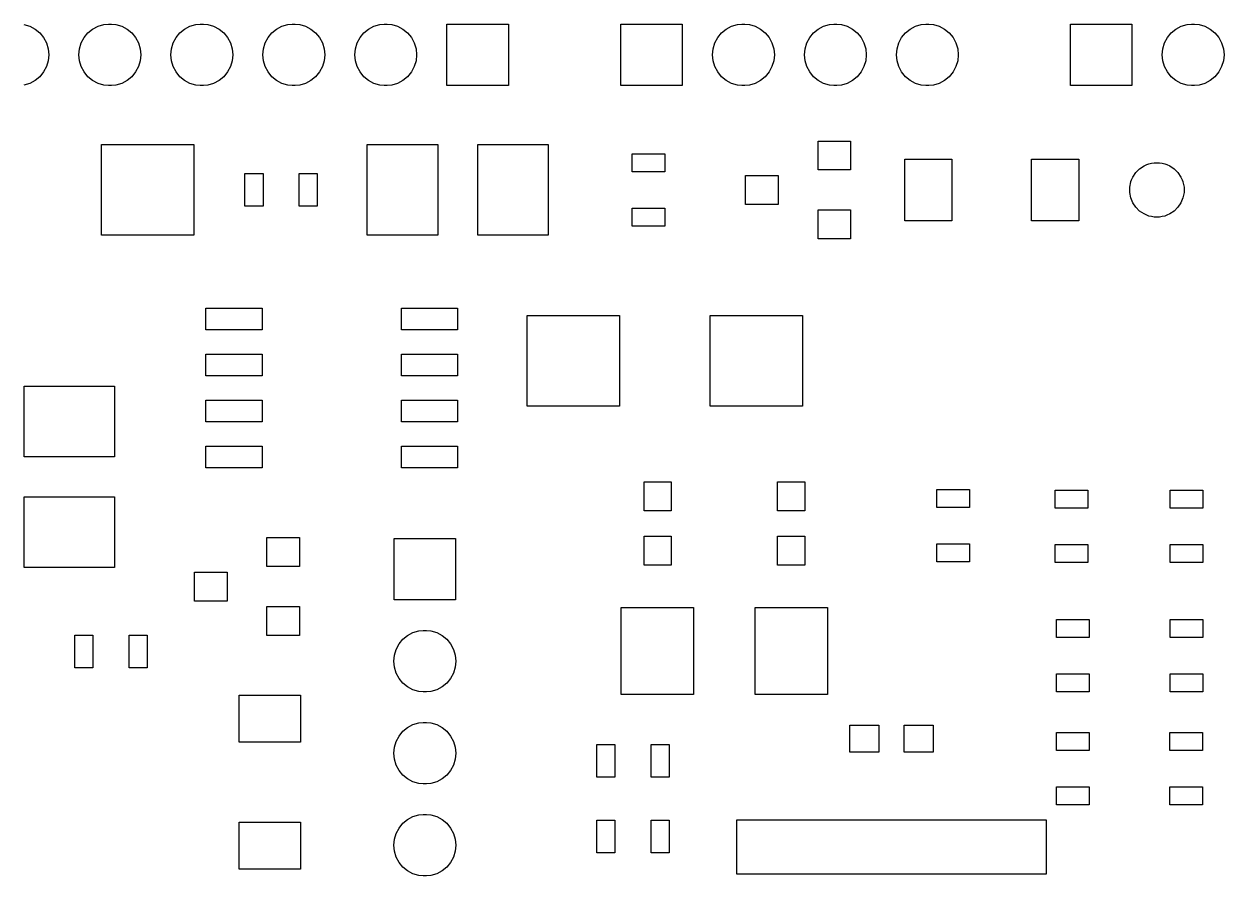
# Model space of a CAD drawing. Extents: x 91 to 190.2, y -113.8 to -60.
# Drawn here: x 114.1 to 147.24, y -85.42 to -61.9 of the extents above; entities that cross this region are included whole.
import ezdxf

# ---------------------------------------------------------------- set-up
doc = ezdxf.new("R2010")
doc.units = 0
doc.header["$MEASUREMENT"] = 0
doc.layers.add('BLACK', color=7, linetype='CONTINUOUS')

msp = doc.modelspace()

# ---------------------------------------------------------------- linework, layer by layer
at = {"layer": 'BLACK', "linetype": 'CONTINUOUS'}
for p, q in [((114.097, -61.9123), (114.257, -61.9609)), ((114.257, -61.9609), (114.405, -62.0398)), ((115.995, -62.0398), (116.143, -61.9609)), ((116.143, -61.9609), (116.303, -61.9123)), ((116.303, -61.9123), (116.428, -61.9)), ((116.428, -61.9), (116.512, -61.9)), ((116.512, -61.9), (116.637, -61.9123)), ((116.637, -61.9123), (116.797, -61.9609)), ((116.797, -61.9609), (116.945, -62.0398)), ((118.535, -62.0398), (118.683, -61.9609)), ((118.683, -61.9609), (118.843, -61.9123)), ((118.843, -61.9123), (118.968, -61.9)), ((118.968, -61.9), (119.052, -61.9)), ((119.052, -61.9), (119.177, -61.9123)), ((119.177, -61.9123), (119.337, -61.9609)), ((119.337, -61.9609), (119.485, -62.0398)), ((121.075, -62.0398), (121.223, -61.9609)), ((121.223, -61.9609), (121.383, -61.9123)), ((121.383, -61.9123), (121.508, -61.9)), ((121.508, -61.9), (121.592, -61.9)), ((121.592, -61.9), (121.717, -61.9123)), ((121.717, -61.9123), (121.877, -61.9609)), ((121.877, -61.9609), (122.025, -62.0398)), ((123.615, -62.0398), (123.763, -61.9609)), ((123.763, -61.9609), (123.923, -61.9123)), ((123.923, -61.9123), (124.048, -61.9)), ((124.048, -61.9), (124.132, -61.9)), ((124.132, -61.9), (124.257, -61.9123)), ((124.257, -61.9123), (124.417, -61.9609)), ((124.417, -61.9609), (124.565, -62.0398)), ((125.78, -63.6), (125.78, -61.9)), ((125.78, -61.9), (127.48, -61.9)), ((127.48, -61.9), (127.48, -63.6)), ((130.58, -63.6), (130.58, -61.9)), ((130.58, -61.9), (132.28, -61.9)), ((132.28, -61.9), (132.28, -63.6)), ((133.495, -62.0398), (133.643, -61.9609)), ((133.643, -61.9609), (133.803, -61.9123)), ((133.803, -61.9123), (133.928, -61.9)), ((133.928, -61.9), (134.012, -61.9)), ((134.012, -61.9), (134.137, -61.9123)), ((134.137, -61.9123), (134.297, -61.9609)), ((134.297, -61.9609), (134.445, -62.0398)), ((136.035, -62.0398), (136.183, -61.9609)), ((136.183, -61.9609), (136.343, -61.9123)), ((136.343, -61.9123), (136.468, -61.9)), ((136.468, -61.9), (136.552, -61.9)), ((136.552, -61.9), (136.677, -61.9123)), ((136.677, -61.9123), (136.837, -61.9609)), ((136.837, -61.9609), (136.985, -62.0398)), ((138.575, -62.0398), (138.723, -61.9609)), ((138.723, -61.9609), (138.883, -61.9123)), ((138.883, -61.9123), (139.008, -61.9)), ((139.008, -61.9), (139.092, -61.9)), ((139.092, -61.9), (139.217, -61.9123)), ((139.217, -61.9123), (139.377, -61.9609)), ((139.377, -61.9609), (139.525, -62.0398)), ((143, -63.6), (143, -61.9)), ((143, -61.9), (144.7, -61.9)), ((144.7, -61.9), (144.7, -63.6)), ((145.915, -62.0398), (146.063, -61.9609)), ((146.063, -61.9609), (146.223, -61.9123)), ((146.223, -61.9123), (146.348, -61.9)), ((146.348, -61.9), (146.432, -61.9)), ((146.432, -61.9), (146.557, -61.9123)), ((146.557, -61.9123), (146.717, -61.9609)), ((146.717, -61.9609), (146.865, -62.0398)), ((114.405, -62.0398), (114.534, -62.1461)), ((114.534, -62.1461), (114.64, -62.2755)), ((114.64, -62.2755), (114.719, -62.4231)), ((115.681, -62.4231), (115.76, -62.2755)), ((115.76, -62.2755), (115.866, -62.1461)), ((115.866, -62.1461), (115.995, -62.0398)), ((116.945, -62.0398), (117.074, -62.1461)), ((117.074, -62.1461), (117.18, -62.2755)), ((117.18, -62.2755), (117.259, -62.4231)), ((118.221, -62.4231), (118.3, -62.2755)), ((118.3, -62.2755), (118.406, -62.1461)), ((118.406, -62.1461), (118.535, -62.0398)), ((119.485, -62.0398), (119.614, -62.1461)), ((119.614, -62.1461), (119.72, -62.2755)), ((119.72, -62.2755), (119.799, -62.4231)), ((120.761, -62.4231), (120.84, -62.2755)), ((120.84, -62.2755), (120.946, -62.1461)), ((120.946, -62.1461), (121.075, -62.0398)), ((122.025, -62.0398), (122.154, -62.1461)), ((122.154, -62.1461), (122.26, -62.2755)), ((122.26, -62.2755), (122.339, -62.4231)), ((123.301, -62.4231), (123.38, -62.2755)), ((123.38, -62.2755), (123.486, -62.1461)), ((123.486, -62.1461), (123.615, -62.0398)), ((124.565, -62.0398), (124.694, -62.1461)), ((124.694, -62.1461), (124.8, -62.2755)), ((124.8, -62.2755), (124.879, -62.4231)), ((133.181, -62.4231), (133.26, -62.2755)), ((133.26, -62.2755), (133.366, -62.1461)), ((133.366, -62.1461), (133.495, -62.0398)), ((134.445, -62.0398), (134.574, -62.1461)), ((134.574, -62.1461), (134.68, -62.2755)), ((134.68, -62.2755), (134.759, -62.4231)), ((135.721, -62.4231), (135.8, -62.2755)), ((135.8, -62.2755), (135.906, -62.1461)), ((135.906, -62.1461), (136.035, -62.0398)), ((136.985, -62.0398), (137.114, -62.1461)), ((137.114, -62.1461), (137.22, -62.2755)), ((137.22, -62.2755), (137.299, -62.4231)), ((138.261, -62.4231), (138.34, -62.2755)), ((138.34, -62.2755), (138.446, -62.1461)), ((138.446, -62.1461), (138.575, -62.0398)), ((139.525, -62.0398), (139.654, -62.1461)), ((139.654, -62.1461), (139.76, -62.2755)), ((139.76, -62.2755), (139.839, -62.4231)), ((145.601, -62.4231), (145.68, -62.2755)), ((145.68, -62.2755), (145.786, -62.1461)), ((145.786, -62.1461), (145.915, -62.0398)), ((146.865, -62.0398), (146.994, -62.1461)), ((146.994, -62.1461), (147.1, -62.2755)), ((147.1, -62.2755), (147.179, -62.4231)), ((114.719, -62.4231), (114.768, -62.5834)), ((114.768, -62.5834), (114.784, -62.75)), ((115.616, -62.75), (115.632, -62.5834)), ((115.632, -62.5834), (115.681, -62.4231)), ((117.259, -62.4231), (117.308, -62.5834)), ((117.308, -62.5834), (117.324, -62.75)), ((118.156, -62.75), (118.172, -62.5834)), ((118.172, -62.5834), (118.221, -62.4231)), ((119.799, -62.4231), (119.848, -62.5834)), ((119.848, -62.5834), (119.864, -62.75)), ((120.696, -62.75), (120.712, -62.5834)), ((120.712, -62.5834), (120.761, -62.4231)), ((122.339, -62.4231), (122.388, -62.5834)), ((122.388, -62.5834), (122.404, -62.75)), ((123.236, -62.75), (123.252, -62.5834)), ((123.252, -62.5834), (123.301, -62.4231)), ((124.879, -62.4231), (124.928, -62.5834)), ((124.928, -62.5834), (124.944, -62.75)), ((133.116, -62.75), (133.132, -62.5834)), ((133.132, -62.5834), (133.181, -62.4231)), ((134.759, -62.4231), (134.808, -62.5834)), ((134.808, -62.5834), (134.824, -62.75)), ((135.656, -62.75), (135.672, -62.5834)), ((135.672, -62.5834), (135.721, -62.4231)), ((137.299, -62.4231), (137.348, -62.5834)), ((137.348, -62.5834), (137.364, -62.75)), ((138.196, -62.75), (138.212, -62.5834)), ((138.212, -62.5834), (138.261, -62.4231)), ((139.839, -62.4231), (139.888, -62.5834)), ((139.888, -62.5834), (139.904, -62.75)), ((145.536, -62.75), (145.552, -62.5834)), ((145.552, -62.5834), (145.601, -62.4231)), ((147.179, -62.4231), (147.228, -62.5834)), ((147.228, -62.5834), (147.244, -62.75)), ((114.768, -62.9166), (114.719, -63.0769)), ((114.784, -62.75), (114.768, -62.9166)), ((115.632, -62.9166), (115.616, -62.75)), ((115.681, -63.0769), (115.632, -62.9166)), ((117.308, -62.9166), (117.259, -63.0769)), ((117.324, -62.75), (117.308, -62.9166)), ((118.172, -62.9166), (118.156, -62.75)), ((118.221, -63.0769), (118.172, -62.9166)), ((119.848, -62.9166), (119.799, -63.0769)), ((119.864, -62.75), (119.848, -62.9166)), ((120.712, -62.9166), (120.696, -62.75)), ((120.761, -63.0769), (120.712, -62.9166)), ((122.388, -62.9166), (122.339, -63.0769)), ((122.404, -62.75), (122.388, -62.9166)), ((123.252, -62.9166), (123.236, -62.75)), ((123.301, -63.0769), (123.252, -62.9166)), ((124.928, -62.9166), (124.879, -63.0769)), ((124.944, -62.75), (124.928, -62.9166)), ((133.132, -62.9166), (133.116, -62.75)), ((133.181, -63.0769), (133.132, -62.9166)), ((134.808, -62.9166), (134.759, -63.0769)), ((134.824, -62.75), (134.808, -62.9166)), ((135.672, -62.9166), (135.656, -62.75)), ((135.721, -63.0769), (135.672, -62.9166)), ((137.348, -62.9166), (137.299, -63.0769)), ((137.364, -62.75), (137.348, -62.9166)), ((138.212, -62.9166), (138.196, -62.75)), ((138.261, -63.0769), (138.212, -62.9166)), ((139.888, -62.9166), (139.839, -63.0769)), ((139.904, -62.75), (139.888, -62.9166)), ((145.552, -62.9166), (145.536, -62.75)), ((145.601, -63.0769), (145.552, -62.9166)), ((147.228, -62.9166), (147.179, -63.0769)), ((147.244, -62.75), (147.228, -62.9166)), ((114.64, -63.2245), (114.534, -63.3539)), ((114.719, -63.0769), (114.64, -63.2245)), ((115.76, -63.2245), (115.681, -63.0769)), ((115.866, -63.3539), (115.76, -63.2245)), ((117.18, -63.2245), (117.074, -63.3539)), ((117.259, -63.0769), (117.18, -63.2245)), ((118.3, -63.2245), (118.221, -63.0769)), ((118.406, -63.3539), (118.3, -63.2245)), ((119.72, -63.2245), (119.614, -63.3539)), ((119.799, -63.0769), (119.72, -63.2245)), ((120.84, -63.2245), (120.761, -63.0769)), ((120.946, -63.3539), (120.84, -63.2245)), ((122.26, -63.2245), (122.154, -63.3539)), ((122.339, -63.0769), (122.26, -63.2245)), ((123.38, -63.2245), (123.301, -63.0769)), ((123.486, -63.3539), (123.38, -63.2245)), ((124.8, -63.2245), (124.694, -63.3539)), ((124.879, -63.0769), (124.8, -63.2245)), ((133.26, -63.2245), (133.181, -63.0769)), ((133.366, -63.3539), (133.26, -63.2245)), ((134.68, -63.2245), (134.574, -63.3539)), ((134.759, -63.0769), (134.68, -63.2245)), ((135.8, -63.2245), (135.721, -63.0769)), ((135.906, -63.3539), (135.8, -63.2245)), ((137.22, -63.2245), (137.114, -63.3539)), ((137.299, -63.0769), (137.22, -63.2245)), ((138.34, -63.2245), (138.261, -63.0769)), ((138.446, -63.3539), (138.34, -63.2245)), ((139.76, -63.2245), (139.654, -63.3539)), ((139.839, -63.0769), (139.76, -63.2245)), ((145.68, -63.2245), (145.601, -63.0769)), ((145.786, -63.3539), (145.68, -63.2245)), ((147.1, -63.2245), (146.994, -63.3539)), ((147.179, -63.0769), (147.1, -63.2245)), ((114.257, -63.5391), (114.097, -63.5877)), ((114.405, -63.4602), (114.257, -63.5391)), ((114.534, -63.3539), (114.405, -63.4602)), ((115.995, -63.4602), (115.866, -63.3539)), ((116.143, -63.5391), (115.995, -63.4602)), ((116.303, -63.5877), (116.143, -63.5391)), ((116.428, -63.6), (116.303, -63.5877)), ((116.512, -63.6), (116.428, -63.6)), ((116.637, -63.5877), (116.512, -63.6)), ((116.797, -63.5391), (116.637, -63.5877)), ((116.945, -63.4602), (116.797, -63.5391)), ((117.074, -63.3539), (116.945, -63.4602)), ((118.535, -63.4602), (118.406, -63.3539)), ((118.683, -63.5391), (118.535, -63.4602)), ((118.843, -63.5877), (118.683, -63.5391)), ((118.968, -63.6), (118.843, -63.5877)), ((119.052, -63.6), (118.968, -63.6)), ((119.177, -63.5877), (119.052, -63.6)), ((119.337, -63.5391), (119.177, -63.5877)), ((119.485, -63.4602), (119.337, -63.5391)), ((119.614, -63.3539), (119.485, -63.4602)), ((121.075, -63.4602), (120.946, -63.3539)), ((121.223, -63.5391), (121.075, -63.4602)), ((121.383, -63.5877), (121.223, -63.5391)), ((121.508, -63.6), (121.383, -63.5877)), ((121.592, -63.6), (121.508, -63.6)), ((121.717, -63.5877), (121.592, -63.6)), ((121.877, -63.5391), (121.717, -63.5877)), ((122.025, -63.4602), (121.877, -63.5391)), ((122.154, -63.3539), (122.025, -63.4602)), ((123.615, -63.4602), (123.486, -63.3539)), ((123.763, -63.5391), (123.615, -63.4602)), ((123.923, -63.5877), (123.763, -63.5391)), ((124.048, -63.6), (123.923, -63.5877)), ((124.132, -63.6), (124.048, -63.6)), ((124.257, -63.5877), (124.132, -63.6)), ((124.417, -63.5391), (124.257, -63.5877)), ((124.565, -63.4602), (124.417, -63.5391)), ((124.694, -63.3539), (124.565, -63.4602)), ((127.48, -63.6), (125.78, -63.6)), ((132.28, -63.6), (130.58, -63.6)), ((133.495, -63.4602), (133.366, -63.3539)), ((133.643, -63.5391), (133.495, -63.4602)), ((133.803, -63.5877), (133.643, -63.5391)), ((133.928, -63.6), (133.803, -63.5877)), ((134.012, -63.6), (133.928, -63.6)), ((134.137, -63.5877), (134.012, -63.6)), ((134.297, -63.5391), (134.137, -63.5877)), ((134.445, -63.4602), (134.297, -63.5391)), ((134.574, -63.3539), (134.445, -63.4602)), ((136.035, -63.4602), (135.906, -63.3539)), ((136.183, -63.5391), (136.035, -63.4602)), ((136.343, -63.5877), (136.183, -63.5391)), ((136.468, -63.6), (136.343, -63.5877)), ((136.552, -63.6), (136.468, -63.6)), ((136.677, -63.5877), (136.552, -63.6)), ((136.837, -63.5391), (136.677, -63.5877)), ((136.985, -63.4602), (136.837, -63.5391)), ((137.114, -63.3539), (136.985, -63.4602)), ((138.575, -63.4602), (138.446, -63.3539)), ((138.723, -63.5391), (138.575, -63.4602)), ((138.883, -63.5877), (138.723, -63.5391)), ((139.008, -63.6), (138.883, -63.5877)), ((139.092, -63.6), (139.008, -63.6)), ((139.217, -63.5877), (139.092, -63.6)), ((139.377, -63.5391), (139.217, -63.5877)), ((139.525, -63.4602), (139.377, -63.5391)), ((139.654, -63.3539), (139.525, -63.4602)), ((144.7, -63.6), (143, -63.6)), ((145.915, -63.4602), (145.786, -63.3539)), ((146.063, -63.5391), (145.915, -63.4602)), ((146.223, -63.5877), (146.063, -63.5391)), ((146.348, -63.6), (146.223, -63.5877)), ((146.432, -63.6), (146.348, -63.6)), ((146.557, -63.5877), (146.432, -63.6)), ((146.717, -63.5391), (146.557, -63.5877)), ((146.865, -63.4602), (146.717, -63.5391)), ((146.994, -63.3539), (146.865, -63.4602)), ((116.24, -67.73), (116.24, -65.23)), ((116.24, -65.23), (118.79, -65.23)), ((118.79, -65.23), (118.79, -67.73)), ((123.58, -67.73), (123.58, -65.23)), ((123.58, -65.23), (125.53, -65.23)), ((125.53, -65.23), (125.53, -67.73)), ((126.63, -67.73), (126.63, -65.23)), ((126.63, -65.23), (128.58, -65.23)), ((128.58, -65.23), (128.58, -67.73)), ((136.03, -65.93), (136.03, -65.13)), ((136.03, -65.13), (136.93, -65.13)), ((136.93, -65.13), (136.93, -65.93)), ((130.9, -65.98), (130.9, -65.48)), ((130.9, -65.48), (131.8, -65.48)), ((131.8, -65.48), (131.8, -65.98)), ((136.93, -65.93), (136.03, -65.93)), ((138.43, -67.33), (138.43, -65.63)), ((138.43, -65.63), (139.73, -65.63)), ((139.73, -65.63), (139.73, -67.33)), ((141.93, -67.33), (141.93, -65.63)), ((141.93, -65.63), (143.23, -65.63)), ((143.23, -65.63), (143.23, -67.33)), ((144.807, -66.0019), (144.912, -65.8974)), ((144.912, -65.8974), (145.035, -65.8154)), ((145.035, -65.8154), (145.115, -65.7822)), ((145.115, -65.7822), (145.171, -65.7588)), ((145.171, -65.7588), (145.244, -65.7444)), ((145.244, -65.7444), (145.316, -65.73)), ((145.316, -65.73), (145.464, -65.73)), ((145.464, -65.73), (145.536, -65.7444)), ((145.536, -65.7444), (145.609, -65.7588)), ((145.609, -65.7588), (145.665, -65.7822)), ((145.665, -65.7822), (145.745, -65.8154)), ((145.745, -65.8154), (145.868, -65.8974)), ((145.868, -65.8974), (145.973, -66.0019)), ((120.2, -66.93), (120.2, -66.03)), ((120.2, -66.03), (120.7, -66.03)), ((120.7, -66.03), (120.7, -66.93)), ((121.7, -66.93), (121.7, -66.03)), ((121.7, -66.03), (122.2, -66.03)), ((122.2, -66.03), (122.2, -66.93)), ((131.8, -65.98), (130.9, -65.98)), ((134.03, -66.88), (134.03, -66.08)), ((134.03, -66.08), (134.93, -66.08)), ((134.93, -66.08), (134.93, -66.88)), ((144.64, -66.4061), (144.669, -66.2612)), ((144.669, -66.2612), (144.673, -66.2512)), ((144.673, -66.2512), (144.692, -66.2047)), ((144.692, -66.2047), (144.725, -66.1247)), ((144.725, -66.1247), (144.807, -66.0019)), ((145.973, -66.0019), (146.055, -66.1247)), ((146.055, -66.1247), (146.088, -66.2047)), ((146.088, -66.2047), (146.107, -66.2512)), ((146.107, -66.2512), (146.111, -66.2612)), ((146.111, -66.2612), (146.14, -66.4061)), ((144.64, -66.5539), (144.64, -66.4061)), ((144.669, -66.6988), (144.64, -66.5539)), ((146.14, -66.5539), (146.111, -66.6988)), ((146.14, -66.4061), (146.14, -66.5539)), ((120.7, -66.93), (120.2, -66.93)), ((122.2, -66.93), (121.7, -66.93)), ((134.93, -66.88), (134.03, -66.88)), ((144.725, -66.8353), (144.669, -66.6988)), ((144.807, -66.9581), (144.725, -66.8353)), ((146.055, -66.8353), (145.973, -66.9581)), ((146.111, -66.6988), (146.055, -66.8353)), ((130.9, -67.48), (130.9, -66.98)), ((130.9, -66.98), (131.8, -66.98)), ((131.8, -66.98), (131.8, -67.48)), ((136.03, -67.83), (136.03, -67.03)), ((136.03, -67.03), (136.93, -67.03)), ((136.93, -67.03), (136.93, -67.83)), ((144.912, -67.0626), (144.807, -66.9581)), ((145.035, -67.1446), (144.912, -67.0626)), ((145.115, -67.1778), (145.035, -67.1446)), ((145.171, -67.2012), (145.115, -67.1778)), ((145.244, -67.2156), (145.171, -67.2012)), ((145.316, -67.23), (145.244, -67.2156)), ((145.464, -67.23), (145.316, -67.23)), ((145.536, -67.2156), (145.464, -67.23)), ((145.609, -67.2012), (145.536, -67.2156)), ((145.665, -67.1778), (145.609, -67.2012)), ((145.745, -67.1446), (145.665, -67.1778)), ((145.868, -67.0626), (145.745, -67.1446)), ((145.973, -66.9581), (145.868, -67.0626)), ((131.8, -67.48), (130.9, -67.48)), ((139.73, -67.33), (138.43, -67.33)), ((143.23, -67.33), (141.93, -67.33)), ((118.79, -67.73), (116.24, -67.73)), ((125.53, -67.73), (123.58, -67.73)), ((128.58, -67.73), (126.63, -67.73)), ((136.93, -67.83), (136.03, -67.83)), ((119.125, -70.345), (119.125, -69.745)), ((119.125, -69.745), (120.675, -69.745)), ((120.675, -69.745), (120.675, -70.345)), ((124.525, -70.345), (124.525, -69.745)), ((124.525, -69.745), (126.075, -69.745)), ((126.075, -69.745), (126.075, -70.345)), ((128, -72.45), (128, -69.95)), ((128, -69.95), (130.55, -69.95)), ((130.55, -69.95), (130.55, -72.45)), ((133.05, -72.45), (133.05, -69.95)), ((133.05, -69.95), (135.6, -69.95)), ((135.6, -69.95), (135.6, -72.45)), ((120.675, -70.345), (119.125, -70.345)), ((126.075, -70.345), (124.525, -70.345)), ((119.125, -71.615), (119.125, -71.015)), ((119.125, -71.015), (120.675, -71.015)), ((120.675, -71.015), (120.675, -71.615)), ((124.525, -71.615), (124.525, -71.015)), ((124.525, -71.015), (126.075, -71.015)), ((126.075, -71.015), (126.075, -71.615)), ((114.1, -73.85), (114.1, -71.9)), ((114.1, -71.9), (116.6, -71.9)), ((116.6, -71.9), (116.6, -73.85)), ((120.675, -71.615), (119.125, -71.615)), ((126.075, -71.615), (124.525, -71.615)), ((119.125, -72.885), (119.125, -72.285)), ((119.125, -72.285), (120.675, -72.285)), ((120.675, -72.285), (120.675, -72.885)), ((124.525, -72.885), (124.525, -72.285)), ((124.525, -72.285), (126.075, -72.285)), ((126.075, -72.285), (126.075, -72.885)), ((130.55, -72.45), (128, -72.45)), ((135.6, -72.45), (133.05, -72.45)), ((120.675, -72.885), (119.125, -72.885)), ((126.075, -72.885), (124.525, -72.885)), ((119.125, -74.155), (119.125, -73.555)), ((119.125, -73.555), (120.675, -73.555)), ((120.675, -73.555), (120.675, -74.155)), ((124.525, -74.155), (124.525, -73.555)), ((124.525, -73.555), (126.075, -73.555)), ((126.075, -73.555), (126.075, -74.155)), ((116.6, -73.85), (114.1, -73.85)), ((120.675, -74.155), (119.125, -74.155)), ((126.075, -74.155), (124.525, -74.155)), ((131.225, -75.34), (131.225, -74.54)), ((131.225, -74.54), (131.975, -74.54)), ((131.975, -74.54), (131.975, -75.34)), ((134.915, -75.34), (134.915, -74.54)), ((134.915, -74.54), (135.665, -74.54)), ((135.665, -74.54), (135.665, -75.34)), ((139.31, -75.25), (139.31, -74.75)), ((139.31, -74.75), (140.21, -74.75)), ((140.21, -74.75), (140.21, -75.25)), ((142.58, -75.27), (142.58, -74.77)), ((142.58, -74.77), (143.48, -74.77)), ((143.48, -74.77), (143.48, -75.27)), ((145.76, -75.27), (145.76, -74.77)), ((145.76, -74.77), (146.66, -74.77)), ((146.66, -74.77), (146.66, -75.27)), ((114.1, -76.9), (114.1, -74.95)), ((114.1, -74.95), (116.6, -74.95)), ((116.6, -74.95), (116.6, -76.9)), ((131.975, -75.34), (131.225, -75.34)), ((135.665, -75.34), (134.915, -75.34)), ((140.21, -75.25), (139.31, -75.25)), ((143.48, -75.27), (142.58, -75.27)), ((146.66, -75.27), (145.76, -75.27)), ((120.81, -76.88), (120.81, -76.08)), ((120.81, -76.08), (121.71, -76.08)), ((121.71, -76.08), (121.71, -76.88)), ((124.32, -77.8), (124.32, -76.1)), ((124.32, -76.1), (126.02, -76.1)), ((126.02, -76.1), (126.02, -77.8)), ((131.225, -76.84), (131.225, -76.04)), ((131.225, -76.04), (131.975, -76.04)), ((131.975, -76.04), (131.975, -76.84)), ((134.915, -76.84), (134.915, -76.04)), ((134.915, -76.04), (135.665, -76.04)), ((135.665, -76.04), (135.665, -76.84)), ((139.31, -76.75), (139.31, -76.25)), ((139.31, -76.25), (140.21, -76.25)), ((140.21, -76.25), (140.21, -76.75)), ((142.58, -76.77), (142.58, -76.27)), ((142.58, -76.27), (143.48, -76.27)), ((143.48, -76.27), (143.48, -76.77)), ((145.76, -76.77), (145.76, -76.27)), ((145.76, -76.27), (146.66, -76.27)), ((146.66, -76.27), (146.66, -76.77)), ((121.71, -76.88), (120.81, -76.88)), ((131.975, -76.84), (131.225, -76.84)), ((135.665, -76.84), (134.915, -76.84)), ((140.21, -76.75), (139.31, -76.75)), ((143.48, -76.77), (142.58, -76.77)), ((146.66, -76.77), (145.76, -76.77)), ((116.6, -76.9), (114.1, -76.9)), ((118.81, -77.83), (118.81, -77.03)), ((118.81, -77.03), (119.71, -77.03)), ((119.71, -77.03), (119.71, -77.83)), ((119.71, -77.83), (118.81, -77.83)), ((126.02, -77.8), (124.32, -77.8)), ((120.81, -78.78), (120.81, -77.98)), ((120.81, -77.98), (121.71, -77.98)), ((121.71, -77.98), (121.71, -78.78)), ((130.59, -80.41), (130.59, -78.01)), ((130.59, -78.01), (132.59, -78.01)), ((132.59, -78.01), (132.59, -80.41)), ((134.29, -80.41), (134.29, -78.01)), ((134.29, -78.01), (136.29, -78.01)), ((136.29, -78.01), (136.29, -80.41)), ((142.62, -78.84), (142.62, -78.34)), ((142.62, -78.34), (143.52, -78.34)), ((143.52, -78.34), (143.52, -78.84)), ((145.76, -78.84), (145.76, -78.34)), ((145.76, -78.34), (146.66, -78.34)), ((146.66, -78.34), (146.66, -78.84)), ((115.5, -79.67), (115.5, -78.77)), ((115.5, -78.77), (116, -78.77)), ((116, -78.77), (116, -79.67)), ((117, -79.67), (117, -78.77)), ((117, -78.77), (117.5, -78.77)), ((117.5, -78.77), (117.5, -79.67)), ((121.71, -78.78), (120.81, -78.78)), ((124.46, -79.0155), (124.566, -78.8861)), ((124.566, -78.8861), (124.695, -78.7798)), ((124.695, -78.7798), (124.843, -78.7009)), ((124.843, -78.7009), (125.003, -78.6523)), ((125.003, -78.6523), (125.128, -78.64)), ((125.128, -78.64), (125.212, -78.64)), ((125.212, -78.64), (125.337, -78.6523)), ((125.337, -78.6523), (125.497, -78.7009)), ((125.497, -78.7009), (125.645, -78.7798)), ((125.645, -78.7798), (125.774, -78.8861)), ((125.774, -78.8861), (125.88, -79.0155)), ((143.52, -78.84), (142.62, -78.84)), ((146.66, -78.84), (145.76, -78.84)), ((124.332, -79.3234), (124.381, -79.1631)), ((124.381, -79.1631), (124.46, -79.0155)), ((125.88, -79.0155), (125.959, -79.1631)), ((125.959, -79.1631), (126.008, -79.3234)), ((124.316, -79.49), (124.332, -79.3234)), ((124.332, -79.6566), (124.316, -79.49)), ((126.008, -79.3234), (126.024, -79.49)), ((126.024, -79.49), (126.008, -79.6566)), ((116, -79.67), (115.5, -79.67)), ((117.5, -79.67), (117, -79.67)), ((124.381, -79.8169), (124.332, -79.6566)), ((124.46, -79.9645), (124.381, -79.8169)), ((125.959, -79.8169), (125.88, -79.9645)), ((126.008, -79.6566), (125.959, -79.8169)), ((142.62, -80.34), (142.62, -79.84)), ((142.62, -79.84), (143.52, -79.84)), ((143.52, -79.84), (143.52, -80.34)), ((145.76, -80.34), (145.76, -79.84)), ((145.76, -79.84), (146.66, -79.84)), ((146.66, -79.84), (146.66, -80.34)), ((124.566, -80.0939), (124.46, -79.9645)), ((124.695, -80.2002), (124.566, -80.0939)), ((124.843, -80.2791), (124.695, -80.2002)), ((125.645, -80.2002), (125.497, -80.2791)), ((125.774, -80.0939), (125.645, -80.2002)), ((125.88, -79.9645), (125.774, -80.0939)), ((120.04, -81.73), (120.04, -80.43)), ((120.04, -80.43), (121.74, -80.43)), ((121.74, -80.43), (121.74, -81.73)), ((125.003, -80.3277), (124.843, -80.2791)), ((125.128, -80.34), (125.003, -80.3277)), ((125.212, -80.34), (125.128, -80.34)), ((125.337, -80.3277), (125.212, -80.34)), ((125.497, -80.2791), (125.337, -80.3277)), ((132.59, -80.41), (130.59, -80.41)), ((136.29, -80.41), (134.29, -80.41)), ((143.52, -80.34), (142.62, -80.34)), ((146.66, -80.34), (145.76, -80.34)), ((124.843, -81.2409), (125.003, -81.1923)), ((125.003, -81.1923), (125.128, -81.18)), ((125.128, -81.18), (125.212, -81.18)), ((125.212, -81.18), (125.337, -81.1923)), ((125.337, -81.1923), (125.497, -81.2409)), ((124.46, -81.5555), (124.566, -81.4261)), ((124.566, -81.4261), (124.695, -81.3198)), ((124.695, -81.3198), (124.843, -81.2409)), ((125.497, -81.2409), (125.645, -81.3198)), ((125.645, -81.3198), (125.774, -81.4261)), ((125.774, -81.4261), (125.88, -81.5555)), ((136.91, -82.005), (136.91, -81.255)), ((136.91, -81.255), (137.71, -81.255)), ((137.71, -81.255), (137.71, -82.005)), ((138.41, -82.005), (138.41, -81.255)), ((138.41, -81.255), (139.21, -81.255)), ((139.21, -81.255), (139.21, -82.005)), ((142.62, -81.96), (142.62, -81.46)), ((142.62, -81.46), (143.52, -81.46)), ((143.52, -81.46), (143.52, -81.96)), ((145.75, -81.96), (145.75, -81.46)), ((145.75, -81.46), (146.65, -81.46)), ((146.65, -81.46), (146.65, -81.96)), ((121.74, -81.73), (120.04, -81.73)), ((124.316, -82.03), (124.332, -81.8634)), ((124.332, -81.8634), (124.381, -81.7031)), ((124.381, -81.7031), (124.46, -81.5555)), ((125.88, -81.5555), (125.959, -81.7031)), ((125.959, -81.7031), (126.008, -81.8634)), ((126.008, -81.8634), (126.024, -82.03)), ((129.92, -82.69), (129.92, -81.79)), ((129.92, -81.79), (130.42, -81.79)), ((130.42, -81.79), (130.42, -82.69)), ((131.42, -82.69), (131.42, -81.79)), ((131.42, -81.79), (131.92, -81.79)), ((131.92, -81.79), (131.92, -82.69)), ((124.332, -82.1966), (124.316, -82.03)), ((124.381, -82.3569), (124.332, -82.1966)), ((126.008, -82.1966), (125.959, -82.3569)), ((126.024, -82.03), (126.008, -82.1966)), ((137.71, -82.005), (136.91, -82.005)), ((139.21, -82.005), (138.41, -82.005)), ((143.52, -81.96), (142.62, -81.96)), ((146.65, -81.96), (145.75, -81.96)), ((124.46, -82.5045), (124.381, -82.3569)), ((124.566, -82.6339), (124.46, -82.5045)), ((125.88, -82.5045), (125.774, -82.6339)), ((125.959, -82.3569), (125.88, -82.5045)), ((124.695, -82.7402), (124.566, -82.6339)), ((124.843, -82.8191), (124.695, -82.7402)), ((125.003, -82.8677), (124.843, -82.8191)), ((125.497, -82.8191), (125.337, -82.8677)), ((125.645, -82.7402), (125.497, -82.8191)), ((125.774, -82.6339), (125.645, -82.7402)), ((130.42, -82.69), (129.92, -82.69)), ((131.92, -82.69), (131.42, -82.69)), ((125.128, -82.88), (125.003, -82.8677)), ((125.212, -82.88), (125.128, -82.88)), ((125.337, -82.8677), (125.212, -82.88)), ((142.62, -83.46), (142.62, -82.96)), ((142.62, -82.96), (143.52, -82.96)), ((143.52, -82.96), (143.52, -83.46)), ((145.75, -83.46), (145.75, -82.96)), ((145.75, -82.96), (146.65, -82.96)), ((146.65, -82.96), (146.65, -83.46)), ((143.52, -83.46), (142.62, -83.46)), ((146.65, -83.46), (145.75, -83.46)), ((124.695, -83.8598), (124.843, -83.7809)), ((124.843, -83.7809), (125.003, -83.7323)), ((125.003, -83.7323), (125.128, -83.72)), ((125.128, -83.72), (125.212, -83.72)), ((125.212, -83.72), (125.337, -83.7323)), ((125.337, -83.7323), (125.497, -83.7809)), ((125.497, -83.7809), (125.645, -83.8598)), ((120.04, -85.23), (120.04, -83.93)), ((120.04, -83.93), (121.74, -83.93)), ((121.74, -83.93), (121.74, -85.23)), ((124.381, -84.2431), (124.46, -84.0955)), ((124.46, -84.0955), (124.566, -83.9661)), ((124.566, -83.9661), (124.695, -83.8598)), ((125.645, -83.8598), (125.774, -83.9661)), ((125.774, -83.9661), (125.88, -84.0955)), ((125.88, -84.0955), (125.959, -84.2431)), ((129.92, -84.78), (129.92, -83.88)), ((129.92, -83.88), (130.42, -83.88)), ((130.42, -83.88), (130.42, -84.78)), ((131.42, -84.78), (131.42, -83.88)), ((131.42, -83.88), (131.92, -83.88)), ((131.92, -83.88), (131.92, -84.78)), ((133.785, -85.37), (133.785, -83.87)), ((133.785, -83.87), (142.335, -83.87)), ((142.335, -83.87), (142.335, -85.37)), ((124.316, -84.57), (124.332, -84.4034)), ((124.332, -84.4034), (124.381, -84.2431)), ((125.959, -84.2431), (126.008, -84.4034)), ((126.008, -84.4034), (126.024, -84.57)), ((124.332, -84.7366), (124.316, -84.57)), ((124.381, -84.8969), (124.332, -84.7366)), ((126.008, -84.7366), (125.959, -84.8969)), ((126.024, -84.57), (126.008, -84.7366)), ((130.42, -84.78), (129.92, -84.78)), ((131.92, -84.78), (131.42, -84.78)), ((124.46, -85.0445), (124.381, -84.8969)), ((124.566, -85.1739), (124.46, -85.0445)), ((124.695, -85.2802), (124.566, -85.1739)), ((125.774, -85.1739), (125.645, -85.2802)), ((125.88, -85.0445), (125.774, -85.1739)), ((125.959, -84.8969), (125.88, -85.0445)), ((121.74, -85.23), (120.04, -85.23)), ((124.843, -85.3591), (124.695, -85.2802)), ((125.003, -85.4077), (124.843, -85.3591)), ((125.128, -85.42), (125.003, -85.4077)), ((125.212, -85.42), (125.128, -85.42)), ((125.337, -85.4077), (125.212, -85.42)), ((125.497, -85.3591), (125.337, -85.4077)), ((125.645, -85.2802), (125.497, -85.3591)), ((142.335, -85.37), (133.785, -85.37))]:
    msp.add_line(p, q, dxfattribs=at)

doc.saveas('drawing.dxf')
